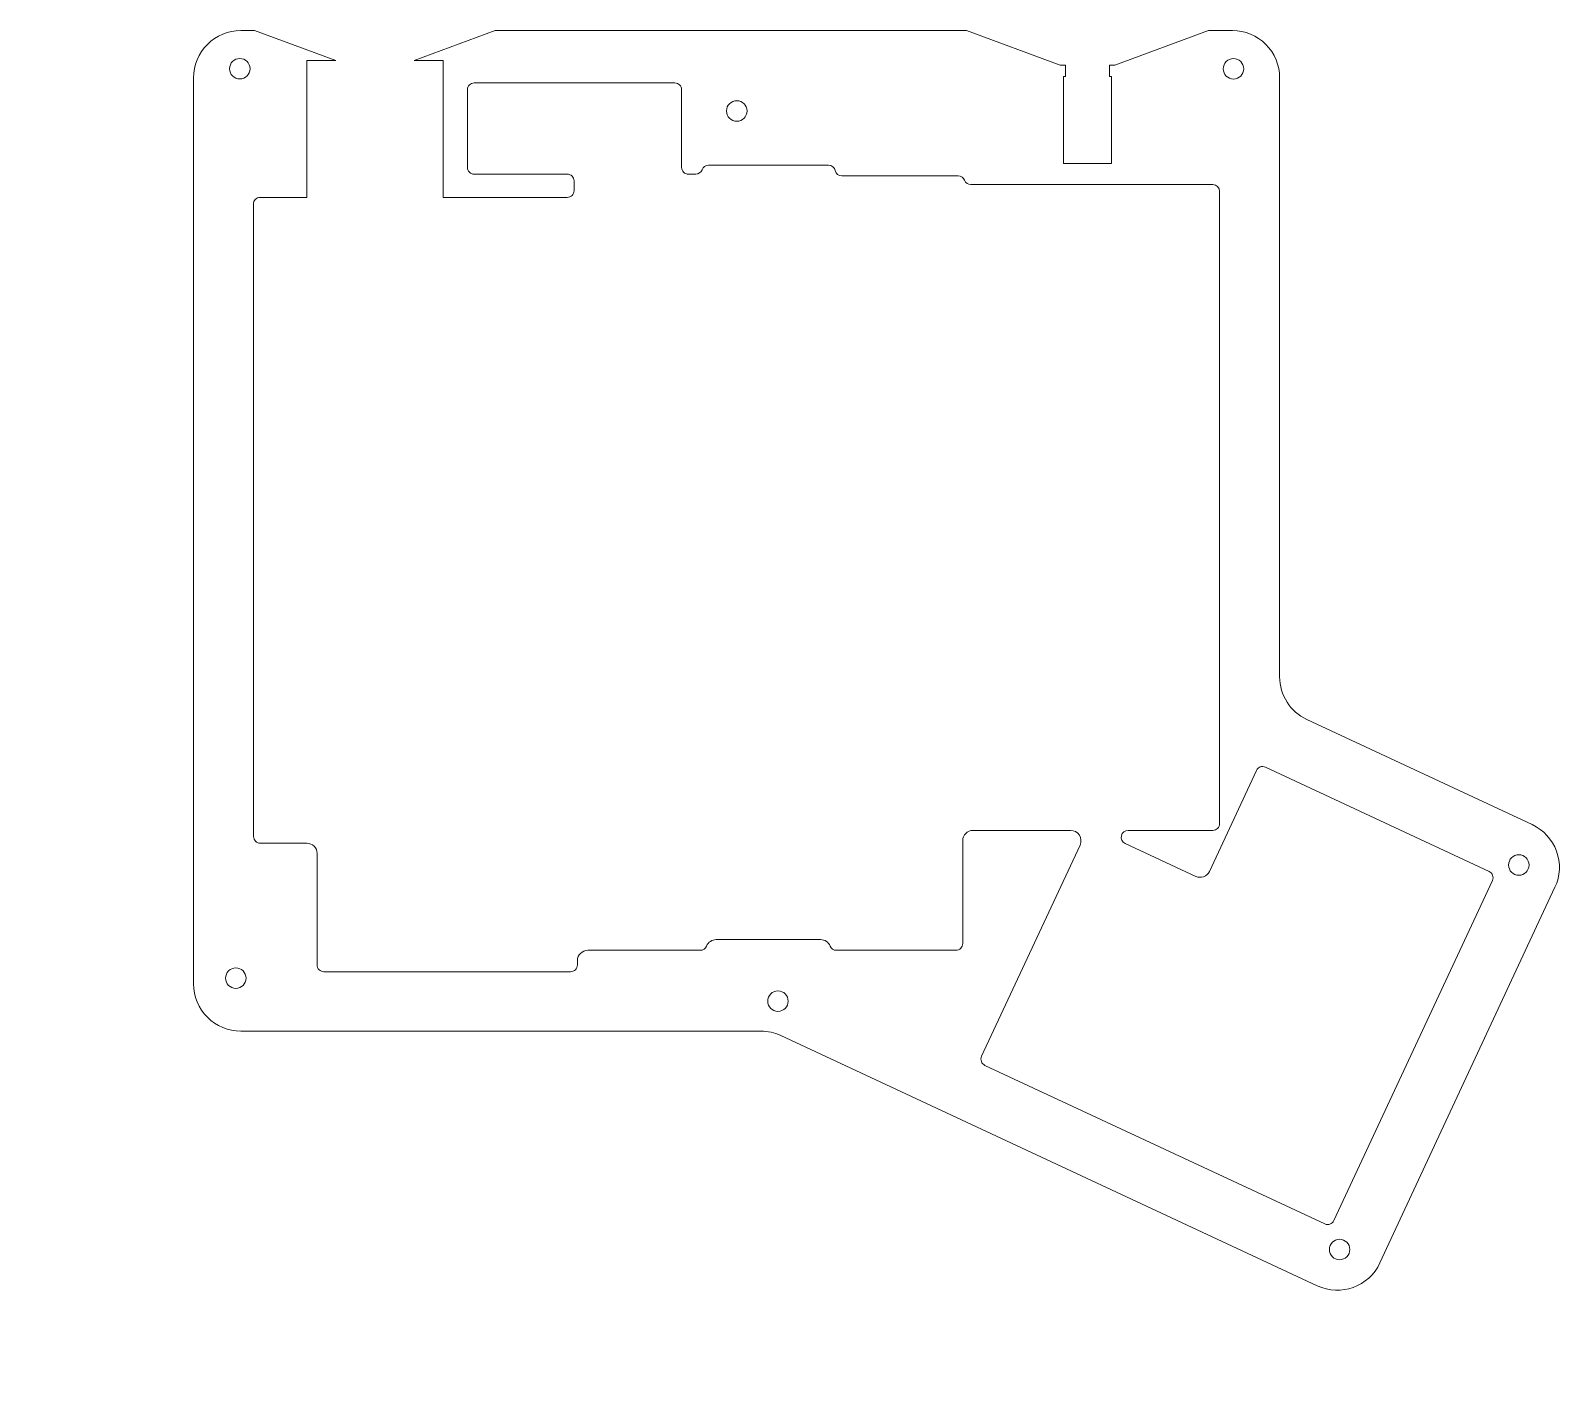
# Model space of a CAD drawing. Header units: millimetres. Extents: x -1 to 226, y -1 to 200.
import ezdxf

# ---------------------------------------------------------------- set-up
doc = ezdxf.new("R2010")
doc.units = ezdxf.units.MM
doc.header["$MEASUREMENT"] = 0
doc.layers.get('0').update_dxf_attribs({"lineweight": 0, "true_color": 0xf6921e})
doc.layers.add('Orig switch cut', color=7, linetype='Continuous', lineweight=0, true_color=0xde3535)

msp = doc.modelspace()

# ---------------------------------------------------------------- linework, layer by layer
at = {"lineweight": 0}
msp.add_arc((0, 0), 1, 0, 0, dxfattribs=at)
at = {"layer": 'Orig switch cut'}
msp.add_lwpolyline([(174.34, 177.18), (139.38, 177.18), (138.46, 177.18, -0.308559), (137.53, 177.81, 0.308559), (136.6, 178.45), (135.9, 178.45), (119.32, 178.45, -0.354597), (118.34, 179.24, 0.354597), (117.36, 180.04), (116.34, 180.04), (99.54, 180.04, 0.314557), (98.6, 179.38, -0.314557), (97.66, 178.72), (96.56, 178.72, -0.414214), (95.56, 179.72), (95.56, 191.25, 0.414214), (94.56, 192.25), (64.79, 192.25, 0.414214), (63.79, 191.25), (63.79, 179.72, 0.414214), (64.79, 178.72), (78.6, 178.72, -0.414214), (79.6, 177.72), (79.6, 177.45), (79.6, 176.27, -0.414214), (78.6, 175.27), (60.17, 175.27), (60.17, 195.57), (55.89, 195.57), (67.93, 200), (137.81, 200), (151.69, 194.89), (152.49, 194.89), (152.49, 193.19), (152.19, 193.19), (152.19, 180.29), (159.34, 180.29), (159.34, 193.19), (159.04, 193.19), (159.04, 194.89), (159.84, 194.89), (173.72, 200), (177.26, 200, -0.414214), (184.26, 193), (184.26, 104.22, 0.291482), (188.3, 97.87), (221.71, 82.29, -0.414222), (225.1, 72.99), (199.14, 17.31, -0.414191), (189.83, 13.92), (110.27, 51.02, 0.109498), (107.31, 51.67), (30.18, 51.67, -0.414214), (23.18, 58.67), (23.18, 193, -0.414214), (30.18, 200), (32.23, 200), (44.27, 195.57), (39.99, 195.57), (39.99, 175.27), (33.04, 175.27, 0.414216), (32.04, 174.27), (32.04, 172.87), (32.07, 155.23), (32.07, 80.53, 0.414214), (33.07, 79.53), (39.98, 79.53, -0.414214), (41.5, 78), (41.5, 61.49, 0.414214), (42.52, 60.48), (79.09, 60.48, 0.414214), (80.11, 61.49), (80.11, 62.13, -0.414214), (81.63, 63.65), (98.33, 63.65, 0.305615), (99.27, 64.29, -0.305615), (100.68, 65.24), (116.18, 65.24, -0.305615), (117.59, 64.29, 0.305615), (118.53, 63.65), (136.24, 63.65, 0.414214), (137.26, 64.67), (137.26, 79.91, -0.414214), (138.78, 81.43), (153.26, 81.43, -0.548619), (154.65, 79.26), (140.05, 47.95, 0.414214), (140.54, 46.6), (190.95, 23.09, 0.414214), (192.3, 23.58), (215.81, 74, 0.414214), (215.32, 75.35), (182.17, 90.81, 0.414214), (180.82, 90.32), (173.84, 75.35, -0.414214), (171.82, 74.62), (161.35, 79.49, -0.802585), (161.78, 81.43), (174.34, 81.43, 0.414214), (175.36, 82.45), (175.36, 157.12), (175.35, 175.34), (175.35, 176.18, 0.414212), (174.35, 177.18)], format="xyb", dxfattribs=at)
at = {"layer": 'Orig switch cut', "lineweight": 0}
for centre in [(30.03, 194.35), (177.41, 194.34), (103.74, 188.09), (219.73, 76.3), (29.44, 59.53), (109.85, 56.12), (193.15, 19.29)]:
    msp.add_circle(centre, 1.52, dxfattribs=at)

doc.saveas('drawing.dxf')
